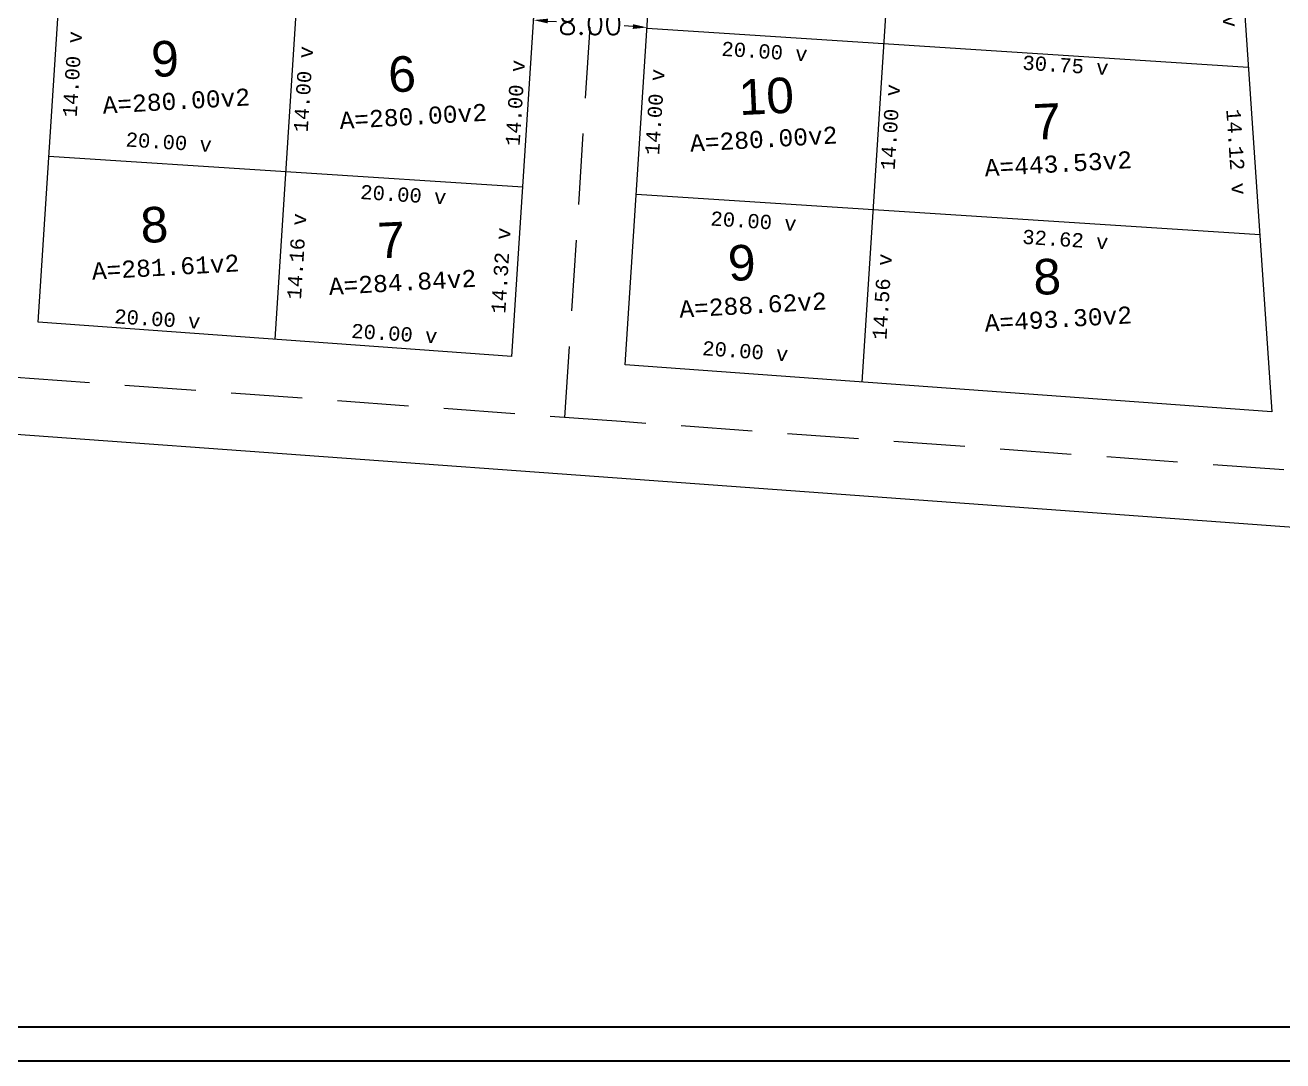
# Model space of a CAD drawing. Header units: metres. Extents: x 295274 to 295728, y 1621957 to 1622195.
# Drawn here: x 295395 to 295483.4, y 1621957.1 to 1622029.8 of the extents above; entities that cross this region are included whole.
import ezdxf
from ezdxf.enums import TextEntityAlignment as Align

# ---------------------------------------------------------------- set-up
doc = ezdxf.new("R2010")
doc.units = ezdxf.units.M
doc.linetypes.add('DASHED', pattern=[0.75, 0.5, -0.25])
doc.layers.add('areas', color=7, linetype='Continuous')
doc.layers.add('NUMERO SOLAR', color=12, linetype='Continuous')
doc.styles.add('Anotativo', font='arial.ttf')
doc.styles.add('MONOTXT4', font='monotxt4.shx')
doc.styles.get("Standard").update_dxf_attribs({"font": 'simplex.shx'})
doc.dimstyles.new('Cotas de Lotes', dxfattribs={"dimscale": 0.5, "dimtxt": 2, "dimasz": 0.5, "dimexe": 0.18, "dimexo": 0.0625, "dimgap": 0.09, "dimtad": 0, "dimlfac": 1.197605, "dimzin": 0, "dimdsep": 46, "dimtxsty": 'MONOTXT4', "dimblk": 'NONE', "dimcen": 0.5, "dimse1": 1, "dimse2": 1, "dimsd1": 1, "dimsd2": 1, "dimclrt": 256, "dimaunit": 1, "dimadec": 0, "dimazin": 0, "dimtfac": 1, "dimtofl": 0, "dimtmove": 0, "dimatfit": 3, "dimldrblk": 'NONE', "dimfxl": 1, "dimtolj": 1, "dimtzin": 0, "dimarcsym": 0})
doc.dimstyles.get("Standard").update_dxf_attribs({"dimtxt": 0.18, "dimasz": 0.18, "dimexe": 0.18, "dimexo": 0.0625, "dimgap": 0.09, "dimtad": 0, "dimtih": 1, "dimtoh": 1, "dimdec": 4, "dimzin": 0, "dimdsep": 46, "dimtxsty": 'Standard', "dimcen": 0.09, "dimadec": 0, "dimazin": 0, "dimtfac": 1, "dimtdec": 4, "dimtofl": 0, "dimtmove": 0, "dimatfit": 3, "dimfxl": 1, "dimtolj": 1, "dimtzin": 0, "dimarcsym": 0})

# ---------------------------------------------------------------- blocks, each defined once
blk = doc.blocks.new('*D131')
at = {"layer": 'Defpoints', "color": 0, "ltscale": 6, "transparency": 16777216}
for p in [(295454.642, 1622016.896), (295481.819, 1622015.138), (295481.738, 1622013.9)]:
    blk.add_point(p, dxfattribs=at)
at = {"ltscale": 6, "transparency": 16777216, "insert": (295468.15, 1622014.779), "char_height": 1, "attachment_point": 5, "rotation": 356.29816, "style": 'MONOTXT4'}
blk.add_mtext('\\A1;32.62 v', dxfattribs=at)
blk = doc.blocks.new('_None')
blk = doc.blocks.new('*D132')
at = {"layer": 'Defpoints', "color": 0, "ltscale": 6, "transparency": 16777216}
for p in [(295454.642, 1622016.896), (295453.857, 1622004.762), (295454.876, 1622004.696)]:
    blk.add_point(p, dxfattribs=at)
at = {"ltscale": 6, "transparency": 16777216, "insert": (295455.268, 1622010.763), "char_height": 1, "attachment_point": 5, "rotation": 86.29816, "style": 'MONOTXT4'}
blk.add_mtext('\\A1;14.56 v', dxfattribs=at)
blk = doc.blocks.new('*D133')
at = {"layer": 'Defpoints', "color": 0, "ltscale": 6, "transparency": 16777216}
for p in [(295455.397, 1622028.562), (295456.224, 1622028.508), (295454.642, 1622016.896)]:
    blk.add_point(p, dxfattribs=at)
at = {"ltscale": 6, "transparency": 16777216, "insert": (295455.847, 1622022.676), "char_height": 1, "attachment_point": 5, "rotation": 86.29816, "style": 'MONOTXT4'}
blk.add_mtext('\\A1;14.00 v', dxfattribs=at)
blk = doc.blocks.new('*D134')
at = {"layer": 'Defpoints', "color": 0, "ltscale": 6, "transparency": 16777216}
for p in [(295456.151, 1622040.227), (295456.976, 1622040.174), (295455.397, 1622028.562)]:
    blk.add_point(p, dxfattribs=at)
at = {"ltscale": 6, "transparency": 16777216, "insert": (295456.598, 1622034.341), "char_height": 1, "attachment_point": 5, "rotation": 86.29816, "style": 'MONOTXT4'}
blk.add_mtext('\\A1;14.00 v', dxfattribs=at)
blk = doc.blocks.new('*D135')
at = {"layer": 'Defpoints', "color": 0, "ltscale": 6, "transparency": 16777216}
for p in [(295455.397, 1622028.562), (295481.016, 1622026.904), (295480.97, 1622026.192)]:
    blk.add_point(p, dxfattribs=at)
at = {"ltscale": 6, "transparency": 16777216, "insert": (295468.16, 1622027.02), "char_height": 1, "attachment_point": 5, "rotation": 356.29816, "style": 'MONOTXT4'}
blk.add_mtext('\\A1;30.75 v', dxfattribs=at)
blk = doc.blocks.new('*D137')
at = {"layer": 'Defpoints', "color": 0, "ltscale": 6, "transparency": 16777216}
for p in [(295479.767, 1622026.819), (295481.016, 1622026.904), (295481.819, 1622015.138)]:
    blk.add_point(p, dxfattribs=at)
at = {"ltscale": 6, "transparency": 16777216, "insert": (295480.168, 1622020.936), "char_height": 1, "attachment_point": 5, "rotation": 273.90026, "style": 'MONOTXT4'}
blk.add_mtext('\\A1;14.12 v', dxfattribs=at)
blk = doc.blocks.new('*D138')
at = {"layer": 'Defpoints', "color": 0, "ltscale": 6, "transparency": 16777216}
for p in [(295479.162, 1622038.599), (295480.214, 1622038.671), (295481.016, 1622026.904)]:
    blk.add_point(p, dxfattribs=at)
at = {"ltscale": 6, "transparency": 16777216, "insert": (295479.563, 1622032.716), "char_height": 1, "attachment_point": 5, "rotation": 273.90026, "style": 'MONOTXT4'}
blk.add_mtext('\\A1;14.12 v', dxfattribs=at)
blk = doc.blocks.new('*D147')
at = {"layer": 'Defpoints', "color": 0, "ltscale": 6, "transparency": 16777216}
for p in [(295437.314, 1622007.534), (295437.2, 1622005.975), (295453.857, 1622004.762)]:
    blk.add_point(p, dxfattribs=at)
at = {"ltscale": 6, "transparency": 16777216, "insert": (295445.642, 1622006.928), "char_height": 1, "attachment_point": 5, "rotation": 355.83512, "style": 'MONOTXT4'}
blk.add_mtext('\\A1;20.00 v', dxfattribs=at)
blk = doc.blocks.new('*D149')
at = {"layer": 'Defpoints', "color": 0, "ltscale": 6, "transparency": 16777216}
for p in [(295437.977, 1622017.974), (295454.642, 1622016.896), (295454.553, 1622015.527)]:
    blk.add_point(p, dxfattribs=at)
at = {"ltscale": 6, "transparency": 16777216, "insert": (295446.221, 1622016.066), "char_height": 1, "attachment_point": 5, "rotation": 356.29816, "style": 'MONOTXT4'}
blk.add_mtext('\\A1;20.00 v', dxfattribs=at)
blk = doc.blocks.new('*D150')
at = {"layer": 'Defpoints', "color": 0, "ltscale": 6, "transparency": 16777216}
for p in [(295438.731, 1622029.64), (295439.669, 1622029.578), (295437.964, 1622017.975)]:
    blk.add_point(p, dxfattribs=at)
at = {"ltscale": 6, "transparency": 16777216, "insert": (295439.285, 1622023.746), "char_height": 1, "attachment_point": 5, "rotation": 86.23623, "style": 'MONOTXT4'}
blk.add_mtext('\\A1;14.00 v', dxfattribs=at)
blk = doc.blocks.new('*D151')
at = {"layer": 'Defpoints', "color": 0, "ltscale": 6, "transparency": 16777216}
for p in [(295438.731, 1622029.64), (295455.397, 1622028.562), (295455.325, 1622027.455)]:
    blk.add_point(p, dxfattribs=at)
at = {"ltscale": 6, "transparency": 16777216, "insert": (295446.992, 1622027.994), "char_height": 1, "attachment_point": 5, "rotation": 356.29816, "style": 'MONOTXT4'}
blk.add_mtext('\\A1;20.00 v', dxfattribs=at)
blk = doc.blocks.new('*D152')
at = {"layer": 'Defpoints', "color": 0, "ltscale": 6, "transparency": 16777216}
for p in [(295439.486, 1622041.306), (295440.433, 1622041.244), (295438.731, 1622029.64)]:
    blk.add_point(p, dxfattribs=at)
at = {"ltscale": 6, "transparency": 16777216, "insert": (295440.056, 1622035.412), "char_height": 1, "attachment_point": 5, "rotation": 86.29816, "style": 'MONOTXT4'}
blk.add_mtext('\\A1;14.00 v', dxfattribs=at)
blk = doc.blocks.new('*D163')
at = {"layer": 'Defpoints', "color": 0, "ltscale": 6, "transparency": 16777216}
for p in [(295413.328, 1622019.569), (295414.477, 1622019.495), (295412.565, 1622007.769)]:
    blk.add_point(p, dxfattribs=at)
at = {"ltscale": 6, "transparency": 16777216, "insert": (295414.095, 1622013.595), "char_height": 1, "attachment_point": 5, "rotation": 86.29816, "style": 'MONOTXT4'}
blk.add_mtext('\\A1;14.16 v', dxfattribs=at)
blk = doc.blocks.new('*D164')
at = {"layer": 'Defpoints', "color": 0, "ltscale": 6, "transparency": 16777216}
for p in [(295428.847, 1622018.565), (295429.993, 1622018.491), (295429.221, 1622006.556)]:
    blk.add_point(p, dxfattribs=at)
at = {"ltscale": 6, "transparency": 16777216, "insert": (295428.461, 1622012.598), "char_height": 1, "attachment_point": 5, "rotation": 86.29816, "style": 'MONOTXT4'}
blk.add_mtext('\\A1;14.32 v', dxfattribs=at)
blk = doc.blocks.new('*D165')
at = {"layer": 'Defpoints', "color": 0, "ltscale": 6, "transparency": 16777216}
for p in [(295412.565, 1622007.769), (295429.29, 1622007.624), (295429.23, 1622006.691)]:
    blk.add_point(p, dxfattribs=at)
at = {"ltscale": 6, "transparency": 16777216, "insert": (295420.958, 1622008.163), "char_height": 1, "attachment_point": 5, "rotation": 356.29816, "style": 'MONOTXT4'}
blk.add_mtext('\\A1;20.00 v', dxfattribs=at)
blk = doc.blocks.new('*D166')
at = {"layer": 'Defpoints', "color": 0, "ltscale": 6, "transparency": 16777216}
for p in [(295413.328, 1622019.569), (295429.993, 1622018.491), (295429.922, 1622017.391)]:
    blk.add_point(p, dxfattribs=at)
at = {"ltscale": 6, "transparency": 16777216, "insert": (295421.59, 1622017.93), "char_height": 1, "attachment_point": 5, "rotation": 356.29816, "style": 'MONOTXT4'}
blk.add_mtext('\\A1;20.00 v', dxfattribs=at)
blk = doc.blocks.new('*D167')
at = {"layer": 'Defpoints', "color": 0, "ltscale": 6, "transparency": 16777216}
for p in [(295429.845, 1622030.215), (295430.748, 1622030.157), (295429.993, 1622018.491)]:
    blk.add_point(p, dxfattribs=at)
at = {"ltscale": 6, "transparency": 16777216, "insert": (295429.468, 1622024.382), "char_height": 1, "attachment_point": 5, "rotation": 86.29816, "style": 'MONOTXT4'}
blk.add_mtext('\\A1;14.00 v', dxfattribs=at)
blk = doc.blocks.new('*D168')
at = {"layer": 'Defpoints', "color": 0, "ltscale": 6, "transparency": 16777216}
for p in [(295414.083, 1622031.235), (295414.943, 1622031.179), (295413.328, 1622019.569)]:
    blk.add_point(p, dxfattribs=at)
at = {"ltscale": 6, "transparency": 16777216, "insert": (295414.565, 1622025.346), "char_height": 1, "attachment_point": 5, "rotation": 86.29816, "style": 'MONOTXT4'}
blk.add_mtext('\\A1;14.00 v', dxfattribs=at)
blk = doc.blocks.new('*D197')
at = {"layer": 'Defpoints', "color": 0, "ltscale": 6, "transparency": 16777216}
for p in [(295397.418, 1622032.313), (295396.663, 1622020.647), (295397.939, 1622020.565)]:
    blk.add_point(p, dxfattribs=at)
at = {"ltscale": 6, "transparency": 16777216, "insert": (295398.317, 1622026.398), "char_height": 1, "attachment_point": 5, "rotation": 86.29816, "style": 'MONOTXT4'}
blk.add_mtext('\\A1;14.00 v', dxfattribs=at)
blk = doc.blocks.new('*D198')
at = {"layer": 'Defpoints', "color": 0, "ltscale": 6, "transparency": 16777216}
for p in [(295413.426, 1622021.081), (295396.663, 1622020.647), (295413.328, 1622019.569)]:
    blk.add_point(p, dxfattribs=at)
at = {"ltscale": 6, "transparency": 16777216, "insert": (295405.093, 1622021.62), "char_height": 1, "attachment_point": 5, "rotation": 356.29816, "style": 'MONOTXT4'}
blk.add_mtext('\\A1;20.00 v', dxfattribs=at)
blk = doc.blocks.new('*D200')
at = {"layer": 'Defpoints', "color": 0, "ltscale": 6, "transparency": 16777216}
for p in [(295395.908, 1622008.982), (295412.573, 1622007.904), (295412.622, 1622008.649)]:
    blk.add_point(p, dxfattribs=at)
at = {"ltscale": 6, "transparency": 16777216, "insert": (295404.289, 1622009.188), "char_height": 1, "attachment_point": 5, "rotation": 356.29816, "style": 'MONOTXT4'}
blk.add_mtext('\\A1;20.00 v', dxfattribs=at)
blk = doc.blocks.new('*D296')
at = {"color": 0, "lineweight": -2, "ltscale": 6, "transparency": 16777216}
for p, q in [((295430.752, 1622030.219), (295430.763, 1622030.383)), ((295431.749, 1622030.139), (295432.367, 1622030.099)), ((295437.737, 1622029.751), (295437.118, 1622029.791)), ((295438.735, 1622029.702), (295438.746, 1622029.866))]:
    blk.add_line(p, q, dxfattribs=at)
at = {"color": 0, "ltscale": 6, "transparency": 16777216}
for points in [[(295431.76, 1622030.305), (295431.738, 1622029.972), (295430.751, 1622030.203)], [(295437.747, 1622029.917), (295437.726, 1622029.585), (295438.734, 1622029.687)]]:
    blk.add_solid(points, dxfattribs=at)
at = {"layer": 'Defpoints', "color": 0, "ltscale": 6, "transparency": 16777216}
for p in [(295430.748, 1622030.157), (295438.731, 1622029.64), (295438.734, 1622029.687)]:
    blk.add_point(p, dxfattribs=at)
at = {"color": 0, "ltscale": 6, "transparency": 16777216, "insert": (295434.743, 1622029.945), "char_height": 1.5, "attachment_point": 5}
blk.add_mtext('\\A1;8.00', dxfattribs=at)

msp = doc.modelspace()

# ---------------------------------------------------------------- linework, layer by layer
at = {"ltscale": 6}
for p, q in [((295438.7314, 1622029.6401), (295481.0164, 1622026.9043)), ((295396.663, 1622020.6475), (295429.9934, 1622018.491)), ((295437.9767, 1622017.9745), (295481.8186, 1622015.138))]:
    msp.add_line(p, q, dxfattribs=at)
at = {"color": 7, "lineweight": 35, "ltscale": 0.5}
for points in [[(295274.0125, 1621957.0511), (295727.6355, 1621957.0511), (295727.6355, 1622194.8465), (295274.0125, 1622194.8465)], [(295277.4614, 1621959.4316), (295725.255, 1621959.4316), (295725.255, 1622192.466), (295277.4614, 1622192.466)]]:
    msp.add_lwpolyline(points, close=True, dxfattribs=at)
at = {"flags": 128}
for points, elevation in [([(295475.9144, 1622101.7369), (295482.669, 1622002.664)], 775.973), ([(295429.2212, 1622006.556), (295395.9083, 1622008.9818)], 760.287), ([(295482.669, 1622002.664), (295437.2003, 1622005.975)], 760.287), ([(295395.3273, 1622001.003), (295347.3727, 1622004.495)], 760.287), ([(295436.6193, 1621997.9961), (295395.3273, 1622001.003)], 760.287), ([(295491.2772, 1621994.016), (295436.6193, 1621997.9961)], 760.287)]:
    msp.add_lwpolyline(points, dxfattribs=dict(at, elevation=elevation))
for points in [[(295453.8568, 1622004.7621), (295459.7958, 1622096.5569)], [(295395.9083, 1622008.9818), (295401.5025, 1622095.4461)], [(295412.5647, 1622007.7689), (295417.9071, 1622090.3415)], [(295437.2003, 1622005.975), (295442.6985, 1622090.9564)], [(295429.2212, 1622006.556), (295434.5598, 1622089.0708)]]:
    msp.add_lwpolyline(points, dxfattribs=at)
at = {"color": 1, "linetype": 'DASHED', "ltscale": 10, "flags": 128}
msp.add_lwpolyline([(295432.9525, 1622002.2737), (295438.986, 1622095.5278)], dxfattribs=at)
at = {"color": 1, "linetype": 'DASHED', "ltscale": 10, "elevation": 760.287, "flags": 128}
for points in [[(295395.6178, 1622004.9924), (295347.6632, 1622008.4844)], [(295436.9098, 1622001.9856), (295395.6178, 1622004.9924)], [(295491.0024, 1621998.0466), (295436.9098, 1622001.9856)]]:
    msp.add_lwpolyline(points, dxfattribs=at)

# ---------------------------------------------------------------- texts
at = {"layer": 'areas', "color": 7, "lineweight": 9, "style": 'MONOTXT4'}
for s, p in [('A=280.00v2', (295405.6197, 1622024.5182)), ('A=280.00v2', (295422.2849, 1622023.4399)), ('A=280.00v2', (295446.9333, 1622021.8452)), ('A=443.53v2', (295467.6528, 1622020.111)), ('A=281.61v2', (295404.865, 1622012.8525)), ('A=284.84v2', (295421.5301, 1622011.7743)), ('A=288.62v2', (295446.1786, 1622010.1796)), ('A=493.30v2', (295467.6528, 1622009.1999))]:
    msp.add_text(s, height=1.2, rotation=3.256297, dxfattribs=at).set_placement(p, align=Align.MIDDLE)
at = {"layer": 'NUMERO SOLAR', "lineweight": 0, "char_height": 2.5, "attachment_point": 1, "rotation": 2.7012, "style": 'Anotativo'}
for s, insert in [('9', (295403.8013, 1622028.6934)), ('6', (295420.4664, 1622027.6151)), ('10', (295445.1149, 1622026.0204)), ('7', (295465.8343, 1622024.2862)), ('8', (295403.0465, 1622017.0277)), ('7', (295419.7117, 1622015.9495)), ('9', (295444.3601, 1622014.3548)), ('8', (295465.8343, 1622013.3751))]:
    msp.add_mtext_dynamic_manual_height_columns(s, width=22.294458, gutter_width=12.5, heights=[0], dxfattribs=dict(at, insert=insert))

# ---------------------------------------------------------------- dimensions: what is measured, and where the dimension line sits
at = {"ltscale": 6}
for p1, p2, distance, picture, middle in [((295438.7314, 1622029.6401), (295439.4862, 1622041.3057), -0.9492, '*D152', (295440.056, 1622035.4116)), ((295455.3966, 1622028.5619), (295456.1513, 1622040.2275), -0.8259, '*D134', (295456.5981, 1622034.3414)), ((295481.0164, 1622026.9043), (295480.2142, 1622038.6706), 1.0543, '*D138', (295479.5634, 1622032.7158)), ((295397.4178, 1622032.3131), (295396.663, 1622020.6475), 1.2789, '*D197', (295398.3167, 1622026.3977)), ((295413.3282, 1622019.5692), (295414.083, 1622031.2348), -0.8616, '*D168', (295414.5653, 1622025.3464)), ((295429.9934, 1622018.491), (295430.7481, 1622030.1566), 0.9046, '*D167', (295429.4681, 1622024.3822)), ((295437.9641, 1622017.9753), (295438.7314, 1622029.6401), -0.9395, '*D150', (295439.2852, 1622023.746)), ((295438.7314, 1622029.6401), (295455.3966, 1622028.5619), -1.1097, '*D151', (295446.9924, 1622027.9936)), ((295454.6418, 1622016.8963), (295455.3966, 1622028.5619), -0.8292, '*D133', (295455.8466, 1622022.6755)), ((295455.3966, 1622028.5619), (295481.0164, 1622026.9043), -0.7142, '*D135', (295468.1604, 1622027.0204)), ((295481.8186, 1622015.138), (295481.0164, 1622026.9043), 1.2526, '*D137', (295480.1677, 1622020.9359)), ((295396.663, 1622020.6475), (295413.3282, 1622019.5692), 1.5152, '*D198', (295405.0935, 1622021.6204)), ((295412.5647, 1622007.7689), (295413.3282, 1622019.5692), -1.1511, '*D163', (295414.0951, 1622013.5948)), ((295413.3282, 1622019.5692), (295429.9934, 1622018.491), -1.1023, '*D166', (295421.5896, 1622017.9301)), ((295429.2212, 1622006.556), (295429.9934, 1622018.491), 1.1483, '*D164', (295428.4614, 1622012.5977)), ((295437.9767, 1622017.9745), (295454.6418, 1622016.8963), -1.3718, '*D149', (295446.2207, 1622016.0664)), ((295454.6418, 1622016.8963), (295453.8568, 1622004.7621), 1.0209, '*D132', (295455.268, 1622010.7633)), ((295454.6418, 1622016.8963), (295481.8186, 1622015.138), -1.2408, '*D131', (295468.1501, 1622014.7789)), ((295395.9083, 1622008.9818), (295412.5734, 1622007.9036), 0.7468, '*D200', (295404.2891, 1622009.188)), ((295412.5647, 1622007.7689), (295429.2299, 1622006.6907), 0.9356, '*D165', (295420.9577, 1622008.1635)), ((295453.8568, 1622004.7621), (295437.2003, 1622005.975), -1.5635, '*D147', (295445.6421, 1622006.928))]:
    dim = msp.add_aligned_dim(p1=p1, p2=p2, distance=distance, dimstyle='Cotas de Lotes', override={"dimpost": ' v'}, dxfattribs=at)
    dim.commit()
    dim.dimension.update_dxf_attribs({"geometry": picture, "text_midpoint": middle})
at = {"color": 5, "ltscale": 6}
dim = msp.add_aligned_dim(p1=(295430.7481, 1622030.1566), p2=(295438.7314, 1622029.6401), distance=0.0466, dimstyle='Standard', override={"dimtxt": 1.5, "dimasz": 1, "dimdec": 2}, dxfattribs=at)
dim.commit()
dim.dimension.update_dxf_attribs({"geometry": '*D296', "text_midpoint": (295434.7428, 1622029.9448)})

doc.saveas('drawing.dxf')
